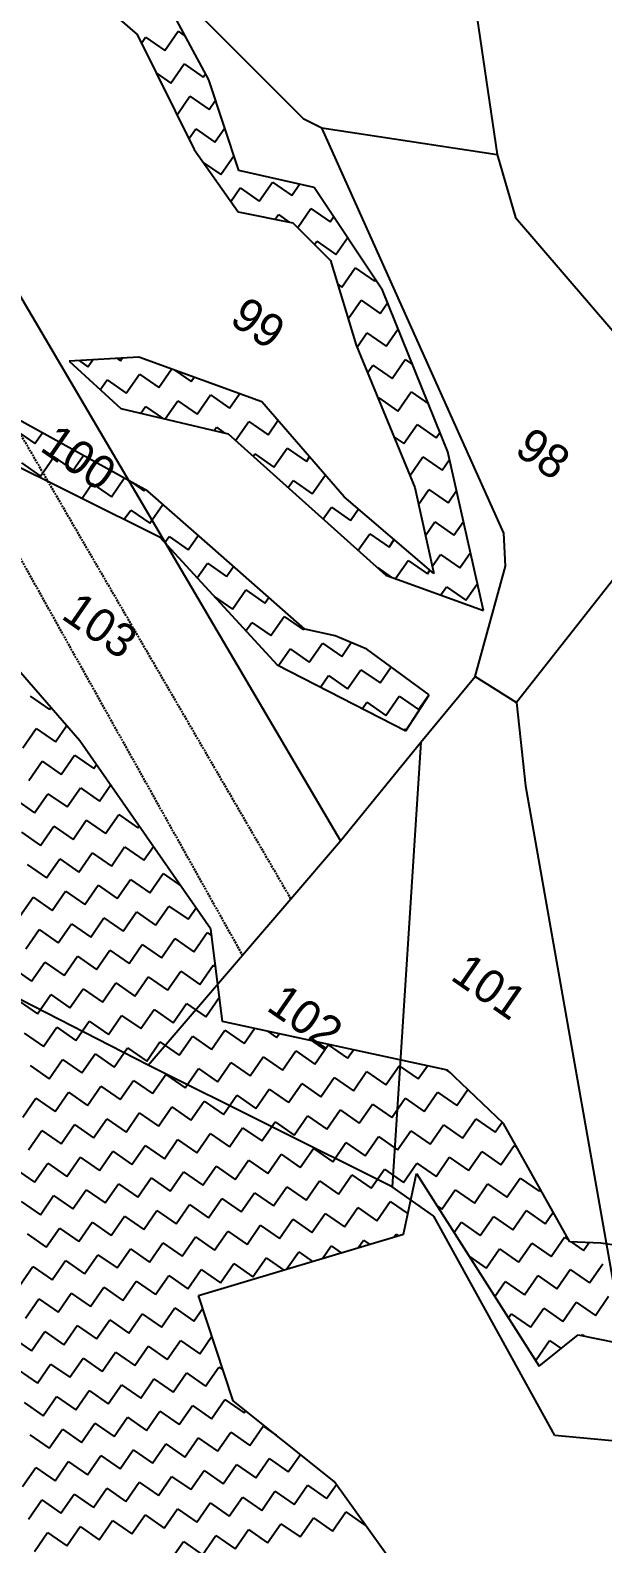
# Model space of a CAD drawing. Header units: metres. Extents: x 282167 to 284586, y 2020907 to 2023042.
# Drawn here: x 284156.5 to 284310.1, y 2021604.4 to 2022010 of the extents above; entities that cross this region are included whole.
import ezdxf
from ezdxf.enums import TextEntityAlignment as Align

# ---------------------------------------------------------------- set-up
doc = ezdxf.new("R2010")
doc.units = ezdxf.units.M
doc.header["$MEASUREMENT"] = 0
doc.linetypes.add('DASHED', pattern=[0.75, 0.5, -0.25])
for name, color, linetype in [('POLY_HATCH', 12, 'Continuous'), ('POLY_PARCEL', 6, 'Continuous'), ('POLY_SUBPARCEL', 6, 'DASHED'), ('TEXT_PARCEL', 7, 'Continuous')]:
    doc.layers.add(name, color=color, linetype=linetype)
doc.styles.add('TEXT_MAP', font='', dxfattribs={"height": 2.5})
doc.styles.get('TEXT_MAP').set_extended_font_data('Kruti Dev 050')

msp = doc.modelspace()

# ---------------------------------------------------------------- linework, layer by layer
at = {"layer": 'POLY_HATCH'}
for p, q in [((284157.93, 2022032.49), (284185.24, 2022008.9)), ((284204.42, 2021996.77), (284192.7, 2022018.53)), ((284185.24, 2022008.9), (284200.51, 2021978.06)), ((284212.52, 2021972.46), (284204.42, 2021996.77)), ((284200.51, 2021978.06), (284212.3, 2021961.32)), ((284232.7, 2021967.83), (284212.52, 2021972.46)), ((284251.05, 2021940.31), (284232.7, 2021967.83)), ((284212.3, 2021961.32), (284227, 2021958.42)), ((284227, 2021958.42), (284237.12, 2021948.29)), ((284237.12, 2021948.29), (284244.01, 2021925.6)), ((284268.59, 2021896.99), (284251.05, 2021940.31)), ((284188.05, 2021886.46), (284116.94, 2021925.6)), ((284244.01, 2021925.6), (284259.69, 2021887.46)), ((284185.66, 2021922.39), (284166.98, 2021921.31)), ((284166.98, 2021921.31), (284180.8, 2021908.62)), ((284218.68, 2021910.42), (284185.66, 2021922.39)), ((284115.83, 2021911.68), (284191.23, 2021874.24)), ((284240.8, 2021884.97), (284218.68, 2021910.42)), ((284180.8, 2021908.62), (284209.65, 2021901.88)), ((284209.65, 2021901.88), (284251.98, 2021863.97)), ((284278.14, 2021854.53), (284268.59, 2021896.99)), ((284205.55, 2021871.22), (284188.05, 2021886.46)), ((284259.69, 2021887.46), (284264.79, 2021864.45)), ((284264.79, 2021864.45), (284240.8, 2021884.97)), ((284191.23, 2021874.24), (284222.79, 2021839.91)), ((284230.22, 2021849.45), (284205.55, 2021871.22)), ((284251.98, 2021863.97), (284251.98, 2021863.97)), ((284251.98, 2021863.97), (284278.14, 2021854.53)), ((284278.14, 2021854.53), (284278.14, 2021854.53)), ((284238.37, 2021847.7), (284230.22, 2021849.45)), ((284169.84, 2021819.55), (284145.98, 2021846.99)), ((284246.84, 2021844.17), (284238.37, 2021847.7)), ((284263.53, 2021831.86), (284246.84, 2021844.17)), ((284222.79, 2021839.91), (284257.31, 2021822.22)), ((284257.31, 2021822.22), (284263.53, 2021831.86)), ((284205.03, 2021769.07), (284169.84, 2021819.55)), ((284208.15, 2021744.32), (284205.03, 2021769.07)), ((284268.51, 2021731.31), (284208.15, 2021744.32)), ((284283.54, 2021717.01), (284268.51, 2021731.31)), ((284301.28, 2021685.24), (284283.54, 2021717.01)), ((284256.72, 2021687.29), (284260.2, 2021703.57)), ((284260.2, 2021703.57), (284293.06, 2021651.99)), ((284201.7, 2021670.89), (284256.72, 2021687.29)), ((284309.63, 2021684.91), (284301.28, 2021685.24)), ((284329.48, 2021682.06), (284309.63, 2021684.91)), ((284210.97, 2021642.65), (284201.7, 2021670.89)), ((284293.06, 2021651.99), (284303.51, 2021660.33)), ((284303.51, 2021660.33), (284328.83, 2021655.24)), ((284238.12, 2021621.02), (284210.97, 2021642.65)), ((284283.73, 2021557.48), (284238.12, 2021621.02))]:
    msp.add_line(p, q, dxfattribs=at)
at = {"layer": 'POLY_HATCH', "linetype": 'Continuous'}
for p, q in [((284186.4, 2022006.57), (284187.5, 2022008.15)), ((284187.5, 2022008.15), (284192.64, 2022004.59)), ((284192.64, 2022004.59), (284196.21, 2022009.73)), ((284196.21, 2022009.73), (284198.17, 2022008.38)), ((284194.22, 2021995.87), (284197.79, 2022001.02)), ((284197.79, 2022001.02), (284202.94, 2021997.45)), ((284190.37, 2021998.55), (284194.22, 2021995.87)), ((284202.94, 2021997.45), (284203.56, 2021998.36)), ((284195.92, 2021987.33), (284199.37, 2021992.31)), ((284199.37, 2021992.31), (284204.52, 2021988.74)), ((284204.52, 2021988.74), (284206.26, 2021991.25)), ((284199.1, 2021980.92), (284200.95, 2021983.59)), ((284200.95, 2021983.59), (284206.1, 2021980.03)), ((284206.1, 2021980.03), (284208.73, 2021983.83)), ((284207.68, 2021971.31), (284211.2, 2021976.4)), ((284202.96, 2021974.58), (284207.68, 2021971.31)), ((284210.32, 2021964.13), (284212.83, 2021967.75)), ((284212.83, 2021967.75), (284217.97, 2021964.18)), ((284217.97, 2021964.18), (284221.54, 2021969.33)), ((284221.54, 2021969.33), (284226.69, 2021965.76)), ((284226.69, 2021965.76), (284228.75, 2021968.74)), ((284222.25, 2021959.36), (284223.12, 2021960.62)), ((284223.12, 2021960.62), (284226.01, 2021958.61)), ((284228.31, 2021957.11), (284231.83, 2021962.2)), ((284231.83, 2021962.2), (284236.98, 2021958.63)), ((284236.98, 2021958.63), (284237.92, 2021959.99)), ((284232.81, 2021952.6), (284233.42, 2021953.48)), ((284233.42, 2021953.48), (284238.56, 2021949.92)), ((284238.56, 2021949.92), (284241.66, 2021954.39)), ((284240.14, 2021941.2), (284243.71, 2021946.35)), ((284243.71, 2021946.35), (284248.86, 2021942.78)), ((284248.86, 2021942.78), (284249.13, 2021943.18)), ((284239.04, 2021941.97), (284240.14, 2021941.2)), ((284241.86, 2021932.68), (284245.29, 2021937.64)), ((284245.29, 2021937.64), (284250.44, 2021934.07)), ((284250.44, 2021934.07), (284252.42, 2021936.93)), ((284244.22, 2021925.09), (284246.87, 2021928.92)), ((284246.87, 2021928.92), (284252.02, 2021925.36)), ((284252.02, 2021925.36), (284255.23, 2021929.99)), ((284169.67, 2021921.47), (284172.02, 2021919.84)), ((284172.02, 2021919.84), (284173.29, 2021921.68)), ((284179.82, 2021922.05), (284180.73, 2021921.42)), ((284180.73, 2021921.42), (284181.22, 2021922.14)), ((284191.02, 2021914.29), (284194.43, 2021919.21)), ((284195.45, 2021918.84), (284199.74, 2021915.87)), ((284247.05, 2021918.19), (284248.45, 2021920.21)), ((284248.45, 2021920.21), (284253.6, 2021916.64)), ((284253.6, 2021916.64), (284257.17, 2021921.79)), ((284257.17, 2021921.79), (284259.08, 2021920.46)), ((284175.34, 2021913.64), (284177.16, 2021916.28)), ((284177.16, 2021916.28), (284182.31, 2021912.71)), ((284182.31, 2021912.71), (284185.88, 2021917.86)), ((284185.88, 2021917.86), (284191.02, 2021914.29)), ((284199.74, 2021915.87), (284200.52, 2021917.01)), ((284192.77, 2021905.82), (284196.17, 2021910.73)), ((284196.17, 2021910.73), (284201.32, 2021907.16)), ((284201.32, 2021907.16), (284204.88, 2021912.31)), ((284204.88, 2021912.31), (284210.03, 2021908.74)), ((284210.03, 2021908.74), (284212.7, 2021912.59)), ((284218.51, 2021910.48), (284218.75, 2021910.32)), ((284218.75, 2021910.32), (284218.76, 2021910.34)), ((284249.89, 2021911.29), (284250.03, 2021911.5)), ((284250.03, 2021911.5), (284255.18, 2021907.93)), ((284255.18, 2021907.93), (284258.75, 2021913.08)), ((284258.75, 2021913.08), (284263.37, 2021909.87)), ((284186.22, 2021907.36), (284187.46, 2021909.14)), ((284187.46, 2021909.14), (284191.99, 2021906.01)), ((284152.6, 2021902.82), (284157.75, 2021899.26)), ((284205.89, 2021902.76), (284206.47, 2021903.59)), ((284206.47, 2021903.59), (284208.58, 2021902.13)), ((284211.65, 2021900.08), (284215.18, 2021905.17)), ((284215.18, 2021905.17), (284220.33, 2021901.61)), ((284220.33, 2021901.61), (284222.99, 2021905.46)), ((284256.76, 2021899.22), (284260.33, 2021904.36)), ((284260.33, 2021904.36), (284265.47, 2021900.8)), ((284265.47, 2021900.8), (284266.47, 2021902.23)), ((284157.75, 2021899.26), (284159.7, 2021902.06)), ((284254.09, 2021901.06), (284256.76, 2021899.22)), ((284154.19, 2021894.11), (284159.33, 2021890.54)), ((284159.33, 2021890.54), (284162.9, 2021895.69)), ((284162.9, 2021895.69), (284168.05, 2021892.12)), ((284168.05, 2021892.12), (284170.73, 2021895.99)), ((284216.35, 2021895.87), (284216.76, 2021896.46)), ((284216.76, 2021896.46), (284221.91, 2021892.89)), ((284221.91, 2021892.89), (284225.47, 2021898.04)), ((284225.47, 2021898.04), (284230.62, 2021894.47)), ((284230.62, 2021894.47), (284231.47, 2021895.7)), ((284258.4, 2021890.59), (284261.91, 2021895.65)), ((284261.91, 2021895.65), (284267.05, 2021892.08)), ((284267.05, 2021892.08), (284269.04, 2021894.96)), ((284232.2, 2021885.76), (284235.71, 2021890.83)), ((284170.43, 2021884.57), (284173.19, 2021888.56)), ((284173.19, 2021888.56), (284178.34, 2021884.99)), ((284178.34, 2021884.99), (284181.76, 2021889.92)), ((284184, 2021888.69), (284187.05, 2021886.57)), ((284187.05, 2021886.57), (284187.27, 2021886.89)), ((284225.76, 2021887.46), (284227.05, 2021889.33)), ((284227.05, 2021889.33), (284232.2, 2021885.76)), ((284260.7, 2021882.91), (284263.49, 2021886.94)), ((284263.49, 2021886.94), (284268.64, 2021883.37)), ((284268.64, 2021883.37), (284270.91, 2021886.66)), ((284188.63, 2021877.86), (284192.13, 2021882.9)), ((284235.16, 2021879.04), (284237.35, 2021882.2)), ((284237.35, 2021882.2), (284242.5, 2021878.63)), ((284181.77, 2021878.94), (284183.49, 2021881.42)), ((284183.49, 2021881.42), (284188.63, 2021877.86)), ((284242.5, 2021878.63), (284244.62, 2021881.7)), ((284262.54, 2021874.58), (284265.07, 2021878.22)), ((284265.07, 2021878.22), (284270.22, 2021874.66)), ((284270.22, 2021874.66), (284272.78, 2021878.36)), ((284192.67, 2021872.68), (284193.78, 2021874.29)), ((284193.78, 2021874.29), (284198.93, 2021870.73)), ((284198.93, 2021870.73), (284201.63, 2021874.63)), ((284244.56, 2021870.62), (284247.64, 2021875.06)), ((284247.64, 2021875.06), (284252.79, 2021871.5)), ((284252.79, 2021871.5), (284254.19, 2021873.52)), ((284271.8, 2021865.94), (284274.65, 2021870.06)), ((284201.35, 2021863.23), (284204.08, 2021867.16)), ((284204.08, 2021867.16), (284209.22, 2021863.59)), ((284209.22, 2021863.59), (284211.11, 2021866.31)), ((284249.7, 2021866.02), (284253.38, 2021863.47)), ((284254.55, 2021863.05), (284257.94, 2021867.93)), ((284257.94, 2021867.93), (284263.08, 2021864.36)), ((284264.39, 2021866.25), (284266.65, 2021869.51)), ((284266.65, 2021869.51), (284271.8, 2021865.94)), ((284263.08, 2021864.36), (284263.76, 2021865.33)), ((284273.38, 2021857.23), (284276.52, 2021861.76)), ((284205.92, 2021858.26), (284210.8, 2021854.88)), ((284210.8, 2021854.88), (284214.37, 2021860.03)), ((284214.37, 2021860.03), (284219.52, 2021856.46)), ((284219.52, 2021856.46), (284220.56, 2021857.97)), ((284266.74, 2021858.65), (284268.23, 2021860.8)), ((284268.23, 2021860.8), (284273.38, 2021857.23)), ((284214.38, 2021849.05), (284215.95, 2021851.31)), ((284215.95, 2021851.31), (284221.1, 2021847.75)), ((284221.1, 2021847.75), (284224.66, 2021852.89)), ((284224.66, 2021852.89), (284229.81, 2021849.33)), ((284229.81, 2021849.33), (284230.02, 2021849.63)), ((284231.39, 2021840.61), (284234.96, 2021845.76)), ((284234.96, 2021845.76), (284240.1, 2021842.19)), ((284240.1, 2021842.19), (284242.67, 2021845.9)), ((284223.15, 2021839.72), (284226.24, 2021844.18)), ((284226.24, 2021844.18), (284231.39, 2021840.61)), ((284241.69, 2021833.48), (284245.25, 2021838.63)), ((284245.25, 2021838.63), (284250.4, 2021835.06)), ((284250.4, 2021835.06), (284253.37, 2021839.35)), ((284234.4, 2021833.96), (284236.54, 2021837.05)), ((284236.54, 2021837.05), (284241.69, 2021833.48)), ((284156.54, 2021831.53), (284161.68, 2021827.97)), ((284245.64, 2021828.2), (284246.83, 2021829.92)), ((284246.83, 2021829.92), (284251.98, 2021826.35)), ((284251.98, 2021826.35), (284255.55, 2021831.5)), ((284255.55, 2021831.5), (284260.69, 2021827.93)), ((284260.69, 2021827.93), (284263.45, 2021831.91)), ((284161.68, 2021827.97), (284162.05, 2021828.5)), ((284154.55, 2021817.67), (284158.12, 2021822.82)), ((284158.12, 2021822.82), (284163.27, 2021819.25)), ((284163.27, 2021819.25), (284166.29, 2021823.62)), ((284256.89, 2021822.44), (284257.13, 2021822.78)), ((284257.13, 2021822.78), (284257.51, 2021822.52)), ((284156.13, 2021808.96), (284159.7, 2021814.11)), ((284159.7, 2021814.11), (284164.85, 2021810.54)), ((284164.85, 2021810.54), (284168.41, 2021815.69)), ((284168.41, 2021815.69), (284173.56, 2021812.12)), ((284173.56, 2021812.12), (284174.28, 2021813.17)), ((284157.71, 2021800.25), (284161.28, 2021805.39)), ((284161.28, 2021805.39), (284166.43, 2021801.83)), ((284166.43, 2021801.83), (284169.99, 2021806.97)), ((284169.99, 2021806.97), (284175.14, 2021803.41)), ((284175.14, 2021803.41), (284178.11, 2021807.69)), ((284152.57, 2021803.81), (284157.71, 2021800.25)), ((284159.29, 2021791.53), (284162.86, 2021796.68)), ((284162.86, 2021796.68), (284168.01, 2021793.11)), ((284168.01, 2021793.11), (284171.57, 2021798.26)), ((284171.57, 2021798.26), (284176.72, 2021794.7)), ((284176.72, 2021794.7), (284180.29, 2021799.84)), ((284180.29, 2021799.84), (284185.43, 2021796.28)), ((284185.43, 2021796.28), (284185.75, 2021796.73)), ((284154.15, 2021795.1), (284159.29, 2021791.53)), ((284169.59, 2021784.4), (284173.15, 2021789.55)), ((284173.15, 2021789.55), (284178.3, 2021785.98)), ((284178.3, 2021785.98), (284181.87, 2021791.13)), ((284181.87, 2021791.13), (284187.02, 2021787.56)), ((284187.02, 2021787.56), (284189.57, 2021791.25)), ((284155.73, 2021786.39), (284160.87, 2021782.82)), ((284160.87, 2021782.82), (284164.44, 2021787.97)), ((284164.44, 2021787.97), (284169.59, 2021784.4)), ((284171.17, 2021775.69), (284174.74, 2021780.83)), ((284174.74, 2021780.83), (284179.88, 2021777.27)), ((284179.88, 2021777.27), (284183.45, 2021782.42)), ((284183.45, 2021782.42), (284188.6, 2021778.85)), ((284188.6, 2021778.85), (284192.16, 2021784)), ((284192.16, 2021784), (284196.92, 2021780.7)), ((284153.74, 2021772.53), (284157.31, 2021777.67)), ((284157.31, 2021777.67), (284162.46, 2021774.11)), ((284162.46, 2021774.11), (284166.02, 2021779.25)), ((284166.02, 2021779.25), (284171.17, 2021775.69)), ((284181.46, 2021768.56), (284185.03, 2021773.7)), ((284185.03, 2021773.7), (284190.18, 2021770.14)), ((284190.18, 2021770.14), (284193.74, 2021775.28)), ((284193.74, 2021775.28), (284198.89, 2021771.72)), ((284198.89, 2021771.72), (284201.03, 2021774.8)), ((284155.32, 2021763.81), (284158.89, 2021768.96)), ((284158.89, 2021768.96), (284164.04, 2021765.39)), ((284164.04, 2021765.39), (284167.6, 2021770.54)), ((284167.6, 2021770.54), (284172.75, 2021766.97)), ((284172.75, 2021766.97), (284176.32, 2021772.12)), ((284176.32, 2021772.12), (284181.46, 2021768.56)), ((284183.04, 2021759.84), (284186.61, 2021764.99)), ((284186.61, 2021764.99), (284191.76, 2021761.42)), ((284191.76, 2021761.42), (284195.32, 2021766.57)), ((284195.32, 2021766.57), (284200.47, 2021763)), ((284200.47, 2021763), (284204.04, 2021768.15)), ((284204.04, 2021768.15), (284205.25, 2021767.31)), ((284156.9, 2021755.1), (284160.47, 2021760.25)), ((284160.47, 2021760.25), (284165.62, 2021756.68)), ((284165.62, 2021756.68), (284169.18, 2021761.83)), ((284169.18, 2021761.83), (284174.33, 2021758.26)), ((284174.33, 2021758.26), (284177.9, 2021763.41)), ((284177.9, 2021763.41), (284183.04, 2021759.84)), ((284151.76, 2021758.67), (284156.9, 2021755.1)), ((284184.62, 2021751.13), (284188.19, 2021756.28)), ((284188.19, 2021756.28), (284193.34, 2021752.71)), ((284193.34, 2021752.71), (284196.9, 2021757.86)), ((284196.9, 2021757.86), (284202.05, 2021754.29)), ((284202.05, 2021754.29), (284205.62, 2021759.44)), ((284205.62, 2021759.44), (284206.3, 2021758.96)), ((284167.2, 2021747.97), (284170.76, 2021753.11)), ((284170.76, 2021753.11), (284175.91, 2021749.55)), ((284175.91, 2021749.55), (284179.48, 2021754.69)), ((284179.48, 2021754.69), (284184.62, 2021751.13)), ((284153.34, 2021749.95), (284158.48, 2021746.39)), ((284158.48, 2021746.39), (284162.05, 2021751.53)), ((284162.05, 2021751.53), (284167.2, 2021747.97)), ((284194.92, 2021744), (284198.49, 2021749.14)), ((284198.49, 2021749.14), (284203.63, 2021745.58)), ((284203.63, 2021745.58), (284207.2, 2021750.72)), ((284207.2, 2021750.72), (284207.35, 2021750.62)), ((284168.78, 2021739.25), (284172.35, 2021744.4)), ((284172.35, 2021744.4), (284177.49, 2021740.83)), ((284177.49, 2021740.83), (284181.06, 2021745.98)), ((284181.06, 2021745.98), (284186.21, 2021742.41)), ((284186.21, 2021742.41), (284189.77, 2021747.56)), ((284189.77, 2021747.56), (284194.92, 2021744)), ((284154.92, 2021741.24), (284160.07, 2021737.67)), ((284160.07, 2021737.67), (284163.63, 2021742.82)), ((284163.63, 2021742.82), (284168.78, 2021739.25)), ((284196.5, 2021735.28), (284200.07, 2021740.43)), ((284200.07, 2021740.43), (284205.21, 2021736.86)), ((284205.21, 2021736.86), (284208.78, 2021742.01)), ((284208.78, 2021742.01), (284213.93, 2021738.44)), ((284213.93, 2021738.44), (284216.72, 2021742.47)), ((284220.19, 2021741.72), (284222.64, 2021740.02)), ((284222.64, 2021740.02), (284223.35, 2021741.04)), ((284179.07, 2021732.12), (284182.64, 2021737.27)), ((284182.64, 2021737.27), (284187.79, 2021733.7)), ((284187.79, 2021733.7), (284191.35, 2021738.85)), ((284191.35, 2021738.85), (284196.5, 2021735.28)), ((284224.22, 2021731.31), (284227.79, 2021736.46)), ((284227.79, 2021736.46), (284232.93, 2021732.89)), ((284232.93, 2021732.89), (284236.5, 2021738.04)), ((284236.5, 2021738.04), (284241.65, 2021734.47)), ((284241.65, 2021734.47), (284243.23, 2021736.76)), ((284156.5, 2021732.53), (284161.65, 2021728.96)), ((284161.65, 2021728.96), (284165.21, 2021734.11)), ((284165.21, 2021734.11), (284170.36, 2021730.54)), ((284170.36, 2021730.54), (284173.93, 2021735.69)), ((284173.93, 2021735.69), (284179.07, 2021732.12)), ((284206.79, 2021728.15), (284210.36, 2021733.3)), ((284210.36, 2021733.3), (284215.51, 2021729.73)), ((284215.51, 2021729.73), (284219.07, 2021734.88)), ((284219.07, 2021734.88), (284224.22, 2021731.31)), ((284251.94, 2021727.34), (284255.51, 2021732.49)), ((284255.51, 2021732.49), (284260.65, 2021728.92)), ((284260.65, 2021728.92), (284263.12, 2021732.48)), ((284180.65, 2021723.41), (284184.22, 2021728.55)), ((284184.22, 2021728.55), (284189.37, 2021724.99)), ((284189.37, 2021724.99), (284192.93, 2021730.14)), ((284192.93, 2021730.14), (284198.08, 2021726.57)), ((284198.08, 2021726.57), (284201.65, 2021731.72)), ((284201.65, 2021731.72), (284206.79, 2021728.15)), ((284225.8, 2021722.6), (284229.37, 2021727.74)), ((284229.37, 2021727.74), (284234.51, 2021724.18)), ((284234.51, 2021724.18), (284238.08, 2021729.33)), ((284238.08, 2021729.33), (284243.23, 2021725.76)), ((284243.23, 2021725.76), (284246.79, 2021730.91)), ((284246.79, 2021730.91), (284251.94, 2021727.34)), ((284268.05, 2021731.41), (284269.35, 2021730.51)), ((284154.51, 2021718.67), (284158.08, 2021723.81)), ((284158.08, 2021723.81), (284163.23, 2021720.25)), ((284163.23, 2021720.25), (284166.79, 2021725.39)), ((284166.79, 2021725.39), (284171.94, 2021721.83)), ((284171.94, 2021721.83), (284175.51, 2021726.97)), ((284175.51, 2021726.97), (284180.65, 2021723.41)), ((284208.37, 2021719.44), (284211.94, 2021724.58)), ((284211.94, 2021724.58), (284217.09, 2021721.02)), ((284217.09, 2021721.02), (284220.65, 2021726.16)), ((284220.65, 2021726.16), (284225.8, 2021722.6)), ((284253.52, 2021718.63), (284257.09, 2021723.77)), ((284257.09, 2021723.77), (284262.24, 2021720.21)), ((284262.24, 2021720.21), (284265.8, 2021725.35)), ((284265.8, 2021725.35), (284270.95, 2021721.79)), ((284270.95, 2021721.79), (284273.96, 2021726.13)), ((284182.23, 2021714.69), (284185.8, 2021719.84)), ((284185.8, 2021719.84), (284190.95, 2021716.27)), ((284190.95, 2021716.27), (284194.51, 2021721.42)), ((284194.51, 2021721.42), (284199.66, 2021717.86)), ((284199.66, 2021717.86), (284203.23, 2021723)), ((284203.23, 2021723), (284208.37, 2021719.44)), ((284236.1, 2021715.47), (284239.66, 2021720.61)), ((284239.66, 2021720.61), (284244.81, 2021717.05)), ((284244.81, 2021717.05), (284248.38, 2021722.19)), ((284248.38, 2021722.19), (284253.52, 2021718.63)), ((284164.81, 2021711.53), (284168.37, 2021716.68)), ((284168.37, 2021716.68), (284173.52, 2021713.11)), ((284173.52, 2021713.11), (284177.09, 2021718.26)), ((284177.09, 2021718.26), (284182.23, 2021714.69)), ((284209.96, 2021710.72), (284213.52, 2021715.87)), ((284213.52, 2021715.87), (284218.67, 2021712.3)), ((284218.67, 2021712.3), (284222.23, 2021717.45)), ((284222.23, 2021717.45), (284227.38, 2021713.88)), ((284227.38, 2021713.88), (284230.95, 2021719.03)), ((284230.95, 2021719.03), (284236.1, 2021715.47)), ((284263.82, 2021711.49), (284267.38, 2021716.64)), ((284267.38, 2021716.64), (284272.53, 2021713.07)), ((284272.53, 2021713.07), (284276.1, 2021718.22)), ((284276.1, 2021718.22), (284281.24, 2021714.66)), ((284281.24, 2021714.66), (284283.14, 2021717.39)), ((284156.09, 2021709.95), (284159.66, 2021715.1)), ((284159.66, 2021715.1), (284164.81, 2021711.53)), ((284192.53, 2021707.56), (284196.09, 2021712.71)), ((284196.09, 2021712.71), (284201.24, 2021709.14)), ((284201.24, 2021709.14), (284204.81, 2021714.29)), ((284204.81, 2021714.29), (284209.96, 2021710.72)), ((284237.68, 2021706.75), (284241.24, 2021711.9)), ((284241.24, 2021711.9), (284246.39, 2021708.33)), ((284246.39, 2021708.33), (284249.96, 2021713.48)), ((284249.96, 2021713.48), (284255.1, 2021709.91)), ((284255.1, 2021709.91), (284258.67, 2021715.06)), ((284258.67, 2021715.06), (284263.82, 2021711.49)), ((284166.39, 2021702.82), (284169.95, 2021707.97)), ((284169.95, 2021707.97), (284175.1, 2021704.4)), ((284175.1, 2021704.4), (284178.67, 2021709.55)), ((284178.67, 2021709.55), (284183.82, 2021705.98)), ((284183.82, 2021705.98), (284187.38, 2021711.13)), ((284187.38, 2021711.13), (284192.53, 2021707.56)), ((284220.25, 2021703.59), (284223.82, 2021708.74)), ((284223.82, 2021708.74), (284228.96, 2021705.17)), ((284228.96, 2021705.17), (284232.53, 2021710.32)), ((284232.53, 2021710.32), (284237.68, 2021706.75)), ((284265.4, 2021702.78), (284268.96, 2021707.93)), ((284268.96, 2021707.93), (284274.11, 2021704.36)), ((284274.11, 2021704.36), (284277.68, 2021709.51)), ((284277.68, 2021709.51), (284282.82, 2021705.94)), ((284282.82, 2021705.94), (284286.39, 2021711.09)), ((284286.39, 2021711.09), (284287.13, 2021710.58)), ((284152.53, 2021704.8), (284157.68, 2021701.24)), ((284157.68, 2021701.24), (284161.24, 2021706.39)), ((284161.24, 2021706.39), (284166.39, 2021702.82)), ((284194.11, 2021698.85), (284197.68, 2021704)), ((284197.68, 2021704), (284202.82, 2021700.43)), ((284202.82, 2021700.43), (284206.39, 2021705.58)), ((284206.39, 2021705.58), (284211.54, 2021702.01)), ((284211.54, 2021702.01), (284215.1, 2021707.16)), ((284215.1, 2021707.16), (284220.25, 2021703.59)), ((284247.97, 2021699.62), (284251.54, 2021704.77)), ((284251.54, 2021704.77), (284256.68, 2021701.2)), ((284256.68, 2021701.2), (284260.25, 2021706.35)), ((284260.25, 2021706.35), (284265.4, 2021702.78)), ((284176.68, 2021695.69), (284180.25, 2021700.83)), ((284180.25, 2021700.83), (284185.4, 2021697.27)), ((284185.4, 2021697.27), (284188.96, 2021702.41)), ((284188.96, 2021702.41), (284194.11, 2021698.85)), ((284221.83, 2021694.88), (284225.4, 2021700.02)), ((284225.4, 2021700.02), (284230.54, 2021696.46)), ((284230.54, 2021696.46), (284234.11, 2021701.6)), ((284234.11, 2021701.6), (284239.26, 2021698.04)), ((284239.26, 2021698.04), (284242.82, 2021703.19)), ((284242.82, 2021703.19), (284247.97, 2021699.62)), ((284275.69, 2021695.65), (284279.26, 2021700.8)), ((284279.26, 2021700.8), (284284.4, 2021697.23)), ((284284.4, 2021697.23), (284287.97, 2021702.38)), ((284287.97, 2021702.38), (284293.12, 2021698.81)), ((284154.11, 2021696.09), (284159.26, 2021692.53)), ((284159.26, 2021692.53), (284162.82, 2021697.67)), ((284162.82, 2021697.67), (284167.97, 2021694.11)), ((284167.97, 2021694.11), (284171.54, 2021699.25)), ((284171.54, 2021699.25), (284176.68, 2021695.69)), ((284195.69, 2021690.13), (284199.26, 2021695.28)), ((284199.26, 2021695.28), (284204.4, 2021691.72)), ((284204.4, 2021691.72), (284207.97, 2021696.86)), ((284207.97, 2021696.86), (284213.12, 2021693.3)), ((284213.12, 2021693.3), (284216.68, 2021698.44)), ((284216.68, 2021698.44), (284221.83, 2021694.88)), ((284249.55, 2021690.91), (284253.12, 2021696.05)), ((284253.12, 2021696.05), (284257.89, 2021692.75)), ((284266.98, 2021694.07), (284270.54, 2021699.21)), ((284270.54, 2021699.21), (284275.69, 2021695.65)), ((284293.12, 2021698.81), (284293.44, 2021699.28)), ((284178.26, 2021686.97), (284181.83, 2021692.12)), ((284181.83, 2021692.12), (284186.98, 2021688.55)), ((284186.98, 2021688.55), (284190.54, 2021693.7)), ((284190.54, 2021693.7), (284195.69, 2021690.13)), ((284223.41, 2021686.16), (284226.98, 2021691.31)), ((284226.98, 2021691.31), (284232.12, 2021687.74)), ((284232.12, 2021687.74), (284235.69, 2021692.89)), ((284235.69, 2021692.89), (284240.84, 2021689.33)), ((284240.84, 2021689.33), (284244.4, 2021694.47)), ((284244.4, 2021694.47), (284249.55, 2021690.91)), ((284265.69, 2021694.96), (284266.98, 2021694.07)), ((284277.27, 2021686.93), (284280.84, 2021692.08)), ((284280.84, 2021692.08), (284285.99, 2021688.52)), ((284285.99, 2021688.52), (284289.55, 2021693.66)), ((284289.55, 2021693.66), (284294.7, 2021690.1)), ((284294.7, 2021690.1), (284296.84, 2021693.19)), ((284155.69, 2021687.38), (284160.84, 2021683.81)), ((284160.84, 2021683.81), (284164.4, 2021688.96)), ((284164.4, 2021688.96), (284169.55, 2021685.39)), ((284169.55, 2021685.39), (284173.12, 2021690.54)), ((284173.12, 2021690.54), (284178.26, 2021686.97)), ((284205.98, 2021683), (284209.55, 2021688.15)), ((284209.55, 2021688.15), (284214.7, 2021684.58)), ((284214.7, 2021684.58), (284218.26, 2021689.73)), ((284218.26, 2021689.73), (284223.41, 2021686.16)), ((284254.13, 2021686.52), (284254.7, 2021687.34)), ((284254.7, 2021687.34), (284255.35, 2021686.89)), ((284270.25, 2021687.8), (284272.12, 2021690.5)), ((284272.12, 2021690.5), (284277.27, 2021686.93)), ((284179.84, 2021678.26), (284183.41, 2021683.41)), ((284183.41, 2021683.41), (284188.56, 2021679.84)), ((284188.56, 2021679.84), (284192.12, 2021684.99)), ((284192.12, 2021684.99), (284197.27, 2021681.42)), ((284197.27, 2021681.42), (284200.84, 2021686.57)), ((284200.84, 2021686.57), (284205.98, 2021683)), ((284234.93, 2021680.8), (284237.27, 2021684.18)), ((284237.27, 2021684.18), (284239.98, 2021682.3)), ((284244.53, 2021683.66), (284245.98, 2021685.76)), ((284245.98, 2021685.76), (284247.67, 2021684.59)), ((284278.85, 2021678.22), (284282.42, 2021683.37)), ((284282.42, 2021683.37), (284287.57, 2021679.8)), ((284287.57, 2021679.8), (284291.13, 2021684.95)), ((284291.13, 2021684.95), (284296.28, 2021681.38)), ((284296.28, 2021681.38), (284299.85, 2021686.53)), ((284299.85, 2021686.53), (284301.01, 2021685.72)), ((284301.74, 2021685.22), (284304.99, 2021682.96)), ((284304.99, 2021682.96), (284306.43, 2021685.03)), ((284162.42, 2021675.1), (284165.98, 2021680.25)), ((284165.98, 2021680.25), (284171.13, 2021676.68)), ((284171.13, 2021676.68), (284174.7, 2021681.83)), ((284174.7, 2021681.83), (284179.84, 2021678.26)), ((284207.56, 2021674.29), (284211.13, 2021679.44)), ((284211.13, 2021679.44), (284216.28, 2021675.87)), ((284216.28, 2021675.87), (284219.84, 2021681.02)), ((284219.84, 2021681.02), (284224.61, 2021677.72)), ((284225.33, 2021677.93), (284228.56, 2021682.6)), ((284228.56, 2021682.6), (284232.29, 2021680.01)), ((284274.37, 2021681.33), (284278.85, 2021678.22)), ((284306.57, 2021674.25), (284310.14, 2021679.4)), ((284153.7, 2021673.52), (284157.27, 2021678.66)), ((284157.27, 2021678.66), (284162.42, 2021675.1)), ((284190.14, 2021671.13), (284193.7, 2021676.27)), ((284193.7, 2021676.27), (284198.85, 2021672.71)), ((284198.85, 2021672.71), (284202.42, 2021677.86)), ((284202.42, 2021677.86), (284207.56, 2021674.29)), ((284289.15, 2021671.09), (284292.71, 2021676.24)), ((284292.71, 2021676.24), (284297.86, 2021672.67)), ((284297.86, 2021672.67), (284301.43, 2021677.82)), ((284301.43, 2021677.82), (284306.57, 2021674.25)), ((284164, 2021666.38), (284167.56, 2021671.53)), ((284167.56, 2021671.53), (284172.71, 2021667.97)), ((284172.71, 2021667.97), (284176.28, 2021673.11)), ((284176.28, 2021673.11), (284181.42, 2021669.55)), ((284181.42, 2021669.55), (284184.99, 2021674.69)), ((284184.99, 2021674.69), (284190.14, 2021671.13)), ((284281.2, 2021670.61), (284284, 2021674.66)), ((284284, 2021674.66), (284289.15, 2021671.09)), ((284155.28, 2021664.8), (284158.85, 2021669.95)), ((284158.85, 2021669.95), (284164, 2021666.38)), ((284191.72, 2021662.41), (284195.29, 2021667.56)), ((284195.29, 2021667.56), (284200.43, 2021663.99)), ((284200.43, 2021663.99), (284202.83, 2021667.45)), ((284290.73, 2021662.38), (284294.29, 2021667.52)), ((284294.29, 2021667.52), (284299.44, 2021663.96)), ((284299.44, 2021663.96), (284303.01, 2021669.1)), ((284303.01, 2021669.1), (284308.15, 2021665.54)), ((284308.15, 2021665.54), (284311.72, 2021670.68)), ((284165.58, 2021657.67), (284169.15, 2021662.82)), ((284169.15, 2021662.82), (284174.29, 2021659.25)), ((284174.29, 2021659.25), (284177.86, 2021664.4)), ((284177.86, 2021664.4), (284183.01, 2021660.83)), ((284183.01, 2021660.83), (284186.57, 2021665.98)), ((284186.57, 2021665.98), (284191.72, 2021662.41)), ((284284.85, 2021664.88), (284285.58, 2021665.94)), ((284285.58, 2021665.94), (284290.73, 2021662.38)), ((284151.72, 2021659.66), (284156.87, 2021656.09)), ((284156.87, 2021656.09), (284160.43, 2021661.24)), ((284160.43, 2021661.24), (284165.58, 2021657.67)), ((284193.3, 2021653.7), (284196.87, 2021658.85)), ((284196.87, 2021658.85), (284202.01, 2021655.28)), ((284202.01, 2021655.28), (284205.28, 2021659.99)), ((284292.31, 2021653.66), (284295.87, 2021658.81)), ((284295.87, 2021658.81), (284298.94, 2021656.68)), ((284304.42, 2021660.14), (284304.59, 2021660.39)), ((284304.59, 2021660.39), (284305.16, 2021659.99)), ((284175.87, 2021650.54), (284179.44, 2021655.69)), ((284179.44, 2021655.69), (284184.59, 2021652.12)), ((284184.59, 2021652.12), (284188.15, 2021657.27)), ((284188.15, 2021657.27), (284193.3, 2021653.7)), ((284153.3, 2021650.94), (284158.45, 2021647.38)), ((284158.45, 2021647.38), (284162.01, 2021652.52)), ((284162.01, 2021652.52), (284167.16, 2021648.96)), ((284167.16, 2021648.96), (284170.73, 2021654.11)), ((284170.73, 2021654.11), (284175.87, 2021650.54)), ((284203.59, 2021646.57), (284207.16, 2021651.71)), ((284207.16, 2021651.71), (284208.24, 2021650.97)), ((284291.74, 2021654.06), (284292.31, 2021653.66)), ((284177.45, 2021641.83), (284181.02, 2021646.97)), ((284181.02, 2021646.97), (284186.17, 2021643.41)), ((284186.17, 2021643.41), (284189.73, 2021648.55)), ((284189.73, 2021648.55), (284194.88, 2021644.99)), ((284194.88, 2021644.99), (284198.45, 2021650.13)), ((284198.45, 2021650.13), (284203.59, 2021646.57)), ((284160.03, 2021638.66), (284163.59, 2021643.81)), ((284163.59, 2021643.81), (284168.74, 2021640.24)), ((284168.74, 2021640.24), (284172.31, 2021645.39)), ((284172.31, 2021645.39), (284177.45, 2021641.83)), ((284205.17, 2021637.85), (284208.74, 2021643)), ((284208.74, 2021643), (284213.89, 2021639.44)), ((284154.88, 2021642.23), (284160.03, 2021638.66)), ((284187.75, 2021634.69), (284191.31, 2021639.84)), ((284191.31, 2021639.84), (284196.46, 2021636.27)), ((284196.46, 2021636.27), (284200.03, 2021641.42)), ((284200.03, 2021641.42), (284205.17, 2021637.85)), ((284213.89, 2021639.44), (284214.29, 2021640.01)), ((284161.61, 2021629.95), (284165.17, 2021635.1)), ((284165.17, 2021635.1), (284170.32, 2021631.53)), ((284170.32, 2021631.53), (284173.89, 2021636.68)), ((284173.89, 2021636.68), (284179.03, 2021633.11)), ((284179.03, 2021633.11), (284182.6, 2021638.26)), ((284182.6, 2021638.26), (284187.75, 2021634.69)), ((284215.47, 2021630.72), (284219.04, 2021635.87)), ((284219.04, 2021635.87), (284222.48, 2021633.48)), ((284156.46, 2021633.52), (284161.61, 2021629.95)), ((284189.33, 2021625.98), (284192.89, 2021631.13)), ((284192.89, 2021631.13), (284198.04, 2021627.56)), ((284198.04, 2021627.56), (284201.61, 2021632.71)), ((284201.61, 2021632.71), (284206.76, 2021629.14)), ((284206.76, 2021629.14), (284210.32, 2021634.29)), ((284210.32, 2021634.29), (284215.47, 2021630.72)), ((284163.19, 2021621.24), (284166.75, 2021626.38)), ((284166.75, 2021626.38), (284171.9, 2021622.82)), ((284171.9, 2021622.82), (284175.47, 2021627.97)), ((284175.47, 2021627.97), (284180.62, 2021624.4)), ((284180.62, 2021624.4), (284184.18, 2021629.55)), ((284184.18, 2021629.55), (284189.33, 2021625.98)), ((284217.05, 2021622.01), (284220.62, 2021627.16)), ((284220.62, 2021627.16), (284225.76, 2021623.59)), ((284225.76, 2021623.59), (284229.01, 2021628.28)), ((284154.48, 2021619.66), (284158.04, 2021624.8)), ((284158.04, 2021624.8), (284163.19, 2021621.24)), ((284190.91, 2021617.27), (284194.48, 2021622.41)), ((284194.48, 2021622.41), (284199.62, 2021618.85)), ((284199.62, 2021618.85), (284203.19, 2021623.99)), ((284203.19, 2021623.99), (284208.34, 2021620.43)), ((284208.34, 2021620.43), (284211.9, 2021625.57)), ((284211.9, 2021625.57), (284217.05, 2021622.01)), ((284173.48, 2021614.1), (284177.05, 2021619.25)), ((284177.05, 2021619.25), (284182.2, 2021615.69)), ((284182.2, 2021615.69), (284185.76, 2021620.83)), ((284185.76, 2021620.83), (284190.91, 2021617.27)), ((284218.63, 2021613.3), (284222.2, 2021618.44)), ((284222.2, 2021618.44), (284227.34, 2021614.88)), ((284227.34, 2021614.88), (284230.91, 2021620.02)), ((284230.91, 2021620.02), (284236.06, 2021616.46)), ((284236.06, 2021616.46), (284238.68, 2021620.24)), ((284156.06, 2021610.94), (284159.62, 2021616.09)), ((284159.62, 2021616.09), (284164.77, 2021612.52)), ((284164.77, 2021612.52), (284168.34, 2021617.67)), ((284168.34, 2021617.67), (284173.48, 2021614.1)), ((284201.2, 2021610.13), (284204.77, 2021615.28)), ((284204.77, 2021615.28), (284209.92, 2021611.71)), ((284209.92, 2021611.71), (284213.48, 2021616.86)), ((284213.48, 2021616.86), (284218.63, 2021613.3)), ((284175.06, 2021605.39), (284178.63, 2021610.54)), ((284178.63, 2021610.54), (284183.78, 2021606.97)), ((284183.78, 2021606.97), (284187.34, 2021612.12)), ((284187.34, 2021612.12), (284192.49, 2021608.55)), ((284192.49, 2021608.55), (284196.06, 2021613.7)), ((284196.06, 2021613.7), (284201.2, 2021610.13)), ((284228.92, 2021606.16), (284232.49, 2021611.31)), ((284232.49, 2021611.31), (284237.64, 2021607.74)), ((284237.64, 2021607.74), (284241.2, 2021612.89)), ((284241.2, 2021612.89), (284246.35, 2021609.32)), ((284157.64, 2021602.23), (284161.2, 2021607.38)), ((284161.2, 2021607.38), (284166.35, 2021603.81)), ((284166.35, 2021603.81), (284169.92, 2021608.96)), ((284169.92, 2021608.96), (284175.06, 2021605.39)), ((284202.78, 2021601.42), (284206.35, 2021606.57)), ((284206.35, 2021606.57), (284211.5, 2021603)), ((284211.5, 2021603), (284215.06, 2021608.15)), ((284215.06, 2021608.15), (284220.21, 2021604.58)), ((284220.21, 2021604.58), (284223.78, 2021609.73)), ((284223.78, 2021609.73), (284228.92, 2021606.16)), ((284246.35, 2021609.32), (284246.43, 2021609.44)), ((284194.07, 2021599.84), (284197.64, 2021604.99)), ((284197.64, 2021604.99), (284202.78, 2021601.42))]:
    msp.add_line(p, q, dxfattribs=at)
at = {"layer": 'POLY_PARCEL'}
for p, q in [((284270.7, 2022052.39), (284281.79, 2021976.74)), ((284089.49, 2022047.99), (284239.8, 2021792.79)), ((284178.63, 2022037.55), (284229.72, 2021986.38)), ((284229.72, 2021986.38), (284234.81, 2021983.82)), ((284234.81, 2021983.82), (284281.79, 2021976.74)), ((284283.57, 2021875.21), (284234.81, 2021983.82)), ((284281.79, 2021976.74), (284286.7, 2021959.8)), ((284286.7, 2021959.8), (284340.3, 2021897.51)), ((284340.3, 2021897.51), (284286.97, 2021829.85)), ((284284.03, 2021866.38), (284283.57, 2021875.21)), ((284275.92, 2021836.8), (284284.03, 2021866.38)), ((284261.35, 2021819.19), (284275.92, 2021836.8)), ((284275.92, 2021836.8), (284286.97, 2021829.85)), ((284286.97, 2021829.85), (284289.39, 2021807.48)), ((284239.8, 2021792.79), (284261.35, 2021819.19)), ((284261.35, 2021819.19), (284253.62, 2021699.98)), ((284188.18, 2021732.58), (284041.55, 2021807.83)), ((284289.39, 2021807.48), (284320.52, 2021631.19)), ((284226.45, 2021777.21), (284239.8, 2021792.79)), ((284213.47, 2021762.07), (284226.45, 2021777.21)), ((284188.18, 2021732.58), (284213.47, 2021762.07)), ((284253.62, 2021699.98), (284188.18, 2021732.58)), ((284264.86, 2021692.19), (284253.62, 2021699.98)), ((284297.26, 2021633.38), (284264.86, 2021692.19)), ((284320.52, 2021631.19), (284297.26, 2021633.38))]:
    msp.add_line(p, q, dxfattribs=at)
at = {"layer": 'POLY_SUBPARCEL'}
for p, q in [((284226.45, 2021777.21), (284072.48, 2022041.67)), ((284062.26, 2022032.06), (284213.47, 2021762.07))]:
    msp.add_line(p, q, dxfattribs=at)

# ---------------------------------------------------------------- texts
at = {"layer": 'TEXT_PARCEL', "style": 'TEXT_MAP'}
for s, p in [('99', (284217.74, 2021931.58)), ('100', (284169.62, 2021895.54)), ('98', (284294.19, 2021896.59)), ('103', (284175.34, 2021850.55)), ('101', (284279.77, 2021753.77)), ('102', (284230.41, 2021745.54))]:
    msp.add_text(s, height=9.017, rotation=325.2826, dxfattribs=at).set_placement(p, align=Align.MIDDLE)

doc.saveas('drawing.dxf')
